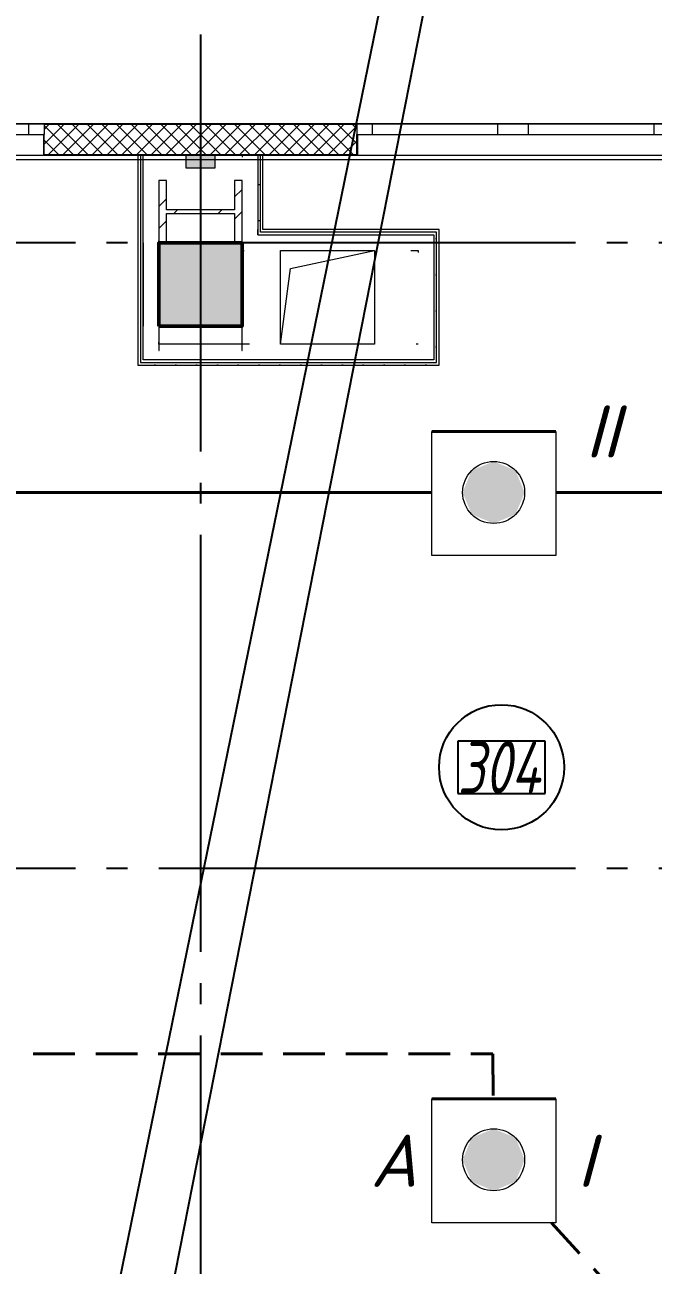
# Model space of a CAD drawing. Header units: millimetres. Extents: x 0 to 1286, y 0 to 420.
# Drawn here: x 449.8 to 479.9, y 320.6 to 380 of the extents above; entities that cross this region are included whole.
import ezdxf

# ---------------------------------------------------------------- set-up
doc = ezdxf.new("R2010")
doc.units = ezdxf.units.MM
for name, pattern in [('JIS_02_2.0', [3, 2, -1]), ('ГОСТ 2.303 5', [24, 20, -1.5, 1, -1.5]), ('СПКБ-0000-000-АР#003$0$Achse', [2300, 0, -800, 1500, 0]), ('СПКБ-0000-000-АР#003$0$Ashe', [300, 200, -100])]:
    doc.linetypes.add(name, pattern=pattern)
for name, color, linetype in [('Viewport1ForCustomObjects_0', 7, 'Continuous'), ('Viewport2ForCustomObjects_0', 7, 'Continuous'), ('Номер помещения', 7, 'Continuous'), ('СПКБ-0000-000-АР#003$0$Колонны новые', 7, 'Continuous'), ('СПКБ-0000-000-АР#003$0$Колонны существующие', 7, 'Continuous'), ('СПКБ-0000-000-АР#003$0$Окна ArchiCAD', 7, 'Continuous'), ('СПКБ-0000-000-АР#003$0$Перекрытие', 7, 'Continuous'), ('СПКБ-0000-000-АР#003$0$Стены', 7, 'Continuous'), ('СПКБ-0000-000-АР#003$0$Фахверк', 7, 'Continuous'), ('Строительные оси', 7, 'Continuous'), ('ЭО_АВАРИЙНОЕ ОСВЕЩЕНИЕ', 7, 'Continuous'), ('ЭО_РАБОЧЕЕ ОСВЕЩЕНИЕ', 7, 'Continuous')]:
    doc.layers.add(name, color=color, linetype=linetype)
for name, color, linetype, lineweight, true_color in [('СПКБ-0000-000-АР#003$0$Колонны новые_Ном._пера__108', 7, 'Continuous', 13, 0xfd8379), ('СПКБ-0000-000-АР#003$0$Колонны существующие_Ном._пера__102', 7, 'Continuous', 13, 0xcccccc), ('СПКБ-0000-000-АР#003$0$Окна ArchiCAD_Ном._пера__68', 7, 'Continuous', 20, 0xfd4435), ('СПКБ-0000-000-АР#003$0$Стены_Ном._пера__68', 7, 'Continuous', 20, 0xfd4435), ('СПКБ-0000-000-АР#003$0$Фахверк_Ном._пера__102', 7, 'Continuous', 13, 0xcccccc)]:
    doc.layers.add(name, color=color, linetype=linetype, lineweight=lineweight, true_color=true_color)
for name, color, linetype, lineweight in [('СПКБ-0000-000-АР#003$0$Колонны новые_Ном._пера__20', 1, 'Continuous', 20), ('СПКБ-0000-000-АР#003$0$Колонны существующие_Ном._пера__141', 7, 'Continuous', 50), ('СПКБ-0000-000-АР#003$0$Окна ArchiCAD_Ном._пера__6', 5, 'Continuous', 9), ('СПКБ-0000-000-АР#003$0$Перекрытие_Ном._пера__1', 7, 'Continuous', 13), ('СПКБ-0000-000-АР#003$0$Стены_Ном._пера__1', 7, 'Continuous', 13), ('СПКБ-0000-000-АР#003$0$Стены_Ном._пера__20', 1, 'Continuous', 20), ('СПКБ-0000-000-АР#003$0$Фахверк_Ном._пера__1', 7, 'Continuous', 13), ('СПКБ-0000-000-АР#003$0$Шахты ОВ_Ном._пера__1', 7, 'Continuous', 13)]:
    doc.layers.add(name, color=color, linetype=linetype, lineweight=lineweight)
doc.styles.add('2.5', font='isocpeui.ttf')
doc.styles.add('CustomTextStyle9', font='isocpeui.ttf', dxfattribs={"width": 0.737479, "height": 2.5})
pattern_1 = [(0, (0, 0), (0, 173.2051), [0, -100]), (0, (50, 86.6), (0, 173.2051), [0, -100])]
pattern_2 = [(45, (0, 0), (-159.099, 159.099), []), (45, (-53.03, 53.03), (-159.099, 159.099), [])]

# ---------------------------------------------------------------- blocks, each defined once
blk = doc.blocks.new('*E601')
at = {"layer": 'Номер помещения', "color": 7, "linetype": 'Continuous', "true_color": 0xffffff}
for p, q in [((136.981, 224.961), (132.781, 224.961)), ((132.781, 224.961), (132.781, 222.461)), ((136.981, 222.461), (136.981, 224.961)), ((132.781, 222.461), (136.981, 222.461)), ((132.781, 222.461), (132.781, 222.461))]:
    blk.add_line(p, q, dxfattribs=at)
at = {"layer": 'Номер помещения', "color": 6, "linetype": 'Continuous'}
blk.add_circle((134.881, 223.711), 3, dxfattribs=at)
at = {"layer": 'Строительные оси', "color": 3, "linetype": 'ГОСТ 2.303 5', "lineweight": 25}
for p, q in [((120.431, 258.857), (120.431, -45.143)), ((186.431, 248.857), (-283.756, 248.857)), ((186.431, 218.857), (-283.756, 218.857))]:
    blk.add_line(p, q, dxfattribs=at)
at = {"layer": 'ЭО_АВАРИЙНОЕ ОСВЕЩЕНИЕ', "color": 1, "linetype": 'JIS_02_2.0', "lineweight": 40}
for p, q in [((46.408, 209.966), (134.459, 209.966)), ((134.459, 209.966), (134.477, 207.816)), ((137.276, 201.866), (161.169, 175.816))]:
    blk.add_line(p, q, dxfattribs=at)
at = {"layer": 'ЭО_АВАРИЙНОЕ ОСВЕЩЕНИЕ', "color": 1, "lineweight": 40}
blk.add_line((131.543, 207.816), (137.493, 207.816), dxfattribs=at)
at = {"layer": 'ЭО_АВАРИЙНОЕ ОСВЕЩЕНИЕ', "color": 7, "lineweight": 0}
for p, q in [((131.543, 201.866), (131.543, 207.816)), ((137.493, 207.816), (137.493, 201.866)), ((137.493, 201.866), (131.543, 201.866))]:
    blk.add_line(p, q, dxfattribs=at)
blk.add_circle((134.501, 204.891), 1.488, dxfattribs=at)
at = {"layer": 'ЭО_АВАРИЙНОЕ ОСВЕЩЕНИЕ', "color": 1, "lineweight": 0}
for points in [[(133.449, 205.943), (133.014, 204.891), (135.989, 204.891)], [(134.501, 206.379), (133.449, 205.943), (135.553, 205.943)], [(133.449, 205.943), (135.553, 205.943), (135.989, 204.891)], [(133.014, 204.891), (133.449, 203.839), (135.553, 203.839)], [(133.014, 204.891), (135.989, 204.891), (135.553, 203.839)], [(133.449, 203.839), (135.553, 203.839), (134.501, 203.404)]]:
    blk.add_solid(points, dxfattribs=at)
at = {"layer": 'ЭО_РАБОЧЕЕ ОСВЕЩЕНИЕ', "color": 5, "lineweight": 40}
for p, q in [((131.543, 239.816), (137.493, 239.816)), ((131.543, 236.891), (108.143, 236.891)), ((137.493, 236.891), (160.894, 236.891))]:
    blk.add_line(p, q, dxfattribs=at)
at = {"layer": 'ЭО_РАБОЧЕЕ ОСВЕЩЕНИЕ', "color": 7, "lineweight": 0}
for p, q in [((131.543, 233.866), (131.543, 239.816)), ((137.493, 239.816), (137.493, 233.866)), ((137.493, 233.866), (131.543, 233.866))]:
    blk.add_line(p, q, dxfattribs=at)
blk.add_circle((134.501, 236.891), 1.488, dxfattribs=at)
at = {"layer": 'ЭО_РАБОЧЕЕ ОСВЕЩЕНИЕ', "color": 5, "lineweight": 0}
for points in [[(133.449, 237.943), (133.014, 236.891), (135.989, 236.891)], [(134.501, 238.379), (133.449, 237.943), (135.553, 237.943)], [(133.449, 237.943), (135.553, 237.943), (135.989, 236.891)], [(133.014, 236.891), (133.449, 235.839), (135.553, 235.839)], [(133.014, 236.891), (135.989, 236.891), (135.553, 235.839)], [(133.449, 235.839), (135.553, 235.839), (134.501, 235.404)]]:
    blk.add_solid(points, dxfattribs=at)
at = {"layer": 'Номер помещения', "color": 7, "linetype": 'Continuous', "style": 'CustomTextStyle9', "width": 0.737479}
blk.add_text('304', height=2.5, dxfattribs=at).set_placement((132.781, 222.461))
blk = doc.blocks.new('СПКБ-0000-000-АР#003$0$Перекрытие_1', base_point=(-24406.7, -2530.3))
at = {"layer": 'СПКБ-0000-000-АР#003$0$Перекрытие_Ном._пера__1', "color": 7, "linetype": 'Continuous', "lineweight": 13, "flags": 128}
blk.add_lwpolyline([(-24406.7, -2530.3), (-24406.7, 18886.6), (-23563.9, 18885.7), (-23563.9, 17144.7), (-22883.9, 17144.7), (-20992.9, 17144.7), (-20022.9, 17144.7), (-20022.9, 20246.7), (-17951.9, 20246.7), (-17956.9, 23688.1), (-17956.9, 25286.1), (17852.7, 25286.1), (17852.7, -2530.3), (5843.1, -2530.3), (243.1, -2530.3)], close=True, dxfattribs=at)
blk = doc.blocks.new('СПКБ-0000-000-АР#003$0$Двустворчатое Окно 19')
at = {"layer": 'СПКБ-0000-000-АР#003$0$Окна ArchiCAD_Ном._пера__6', "color": 5, "linetype": 'Continuous', "lineweight": 9}
for p, q in [((-747, 100), (747, 100)), ((-750, 0), (-675, 0)), ((-675, 0), (-675, -50)), ((-675, 0), (-75, 0)), ((-75, -50), (-75, 0)), ((-75, 0), (0, 0)), ((0, 0), (75, 0)), ((75, 0), (75, -50)), ((75, 0), (675, 0)), ((675, -50), (675, 0)), ((675, 0), (750, 0)), ((-750, -50), (750, -50)), ((-675, -50), (-750, -50)), ((-75, -50), (-675, -50)), ((0, -50), (-75, -50)), ((75, -50), (0, -50)), ((675, -50), (75, -50)), ((750, -50), (675, -50))]:
    blk.add_line(p, q, dxfattribs=at)
at = {"layer": 'СПКБ-0000-000-АР#003$0$Окна ArchiCAD_Ном._пера__68', "color": 20, "linetype": 'Continuous', "lineweight": 20, "true_color": 0xfd4435}
for p, q in [((-750, -47), (-750, 0)), ((750, -47), (750, 0)), ((-750, -50), (-750, -47)), ((750, -50), (750, -47))]:
    blk.add_line(p, q, dxfattribs=at)
blk = doc.blocks.new('СПКБ-0000-000-АР#003$0$Стена_1', base_point=(17892.7, 25306.1))
at = {"layer": 'СПКБ-0000-000-АР#003$0$Стены_Ном._пера__68', "linetype": 'Continuous', "lineweight": 20, "true_color": 0xfd4435}
for points in [[(11290.1, 25306.1), (11293.1, 25306.1), (11293.1, 25309.1), (11293.1, 25406.1), (11290.1, 25406.1)], [(12793.1, 25456.1), (11293.1, 25456.1), (11293.1, 25453.1), (12793.1, 25453.1)], [(12793.1, 25306.1), (12796.1, 25306.1), (12796.1, 25406.1), (12793.1, 25406.1), (12793.1, 25309.1)], [(12793.1, 25309.1), (11293.1, 25309.1), (11293.1, 25306.1), (12793.1, 25306.1)]]:
    blk.add_hatch(color=20, dxfattribs=at).paths.add_polyline_path(points)
h = blk.add_hatch(dxfattribs=at)
h.set_pattern_fill('СЕТКА_5X5_ДИАГОНАЛЬНАЯ', color=20, style=0, pattern_type=2)
h.set_pattern_definition([(45, (0, 0), (-35.35534, 35.35534), []), (135, (0, 0), (35.35534, 35.35534), [])])
h.paths.add_polyline_path([(11293.1, 25309.1), (12793.1, 25309.1), (12793.1, 25406.1), (12793.1, 25453.1), (11293.1, 25453.1), (11293.1, 25406.1)])
at = {"layer": 'СПКБ-0000-000-АР#003$0$Стены_Ном._пера__68', "color": 20, "linetype": 'Continuous', "lineweight": 20, "true_color": 0xfd4435}
for p, q in [((11290.1, 25406.1), (11290.1, 25306.1)), ((11293.1, 25406.1), (11290.1, 25406.1)), ((11293.1, 25456.1), (11293.1, 25453.1)), ((12793.1, 25453.1), (11293.1, 25453.1)), ((11293.1, 25453.1), (11293.1, 25406.1)), ((11293.1, 25309.1), (11293.1, 25406.1)), ((12793.1, 25456.1), (12793.1, 25453.1)), ((12793.1, 25453.1), (12793.1, 25406.1)), ((12793.1, 25406.1), (12796.1, 25406.1)), ((12793.1, 25309.1), (12793.1, 25406.1)), ((12796.1, 25406.1), (12796.1, 25306.1)), ((11293.1, 25306.1), (11290.1, 25306.1)), ((11293.1, 25309.1), (12793.1, 25309.1)), ((12793.1, 25306.1), (12796.1, 25306.1))]:
    blk.add_line(p, q, dxfattribs=at)
at = {"layer": 'СПКБ-0000-000-АР#003$0$Стены_Ном._пера__68', "color": 20, "linetype": 'Continuous', "lineweight": 20, "true_color": 0xfd4435, "flags": 128}
for points in [[(12793.1, 25456.1), (11293.1, 25456.1)], [(11293.1, 25306.1), (12793.1, 25306.1)]]:
    blk.add_lwpolyline(points, dxfattribs=at)
at = {"layer": 'СПКБ-0000-000-АР#003$0$Окна ArchiCAD', "color": 5, "linetype": 'Continuous', "lineweight": 9, "xscale": -1, "zscale": 1000, "rotation": 180}
for p in [(10543.1, 25406.1), (13543.1, 25406.1)]:
    blk.add_blockref('СПКБ-0000-000-АР#003$0$Двустворчатое Окно 19', p, dxfattribs=at)
blk = doc.blocks.new('СПКБ-0000-000-АР#003$0$Стена_206', base_point=(11843.1, 24399.7))
at = {"layer": 'СПКБ-0000-000-АР#003$0$Стены_Ном._пера__20', "linetype": 'Continuous', "lineweight": 20}
h = blk.add_hatch(dxfattribs=at)
h.set_pattern_fill('ШТУКАТУРКА', color=1, style=0, pattern_type=2)
h.set_pattern_definition(pattern_1)
h.paths.add_polyline_path([(11743.1, 25306.1), (11743.1, 24885.7), (11755.1, 24885.7), (11755.1, 25306.1)])
h = blk.add_hatch(dxfattribs=at)
h.set_pattern_fill('ШТУКАТУРКА', color=1, style=0, pattern_type=2)
h.set_pattern_definition(pattern_1)
h.paths.add_polyline_path([(11768.1, 24885.7), (11768.1, 25306.1), (11755.1, 25306.1), (11755.1, 24885.7)])
h = blk.add_hatch(dxfattribs=at)
h.set_pattern_fill('ШТУКАТУРКА', color=1, style=0, pattern_type=2)
h.set_pattern_definition(pattern_1)
h.paths.add_polyline_path([(11743.1, 24885.7), (11743.1, 24485.7), (11755.1, 24485.7), (11755.1, 24885.7)])
h = blk.add_hatch(dxfattribs=at)
h.set_pattern_fill('ШТУКАТУРКА', color=1, style=0, pattern_type=2)
h.set_pattern_definition(pattern_1)
h.paths.add_polyline_path([(11755.1, 24885.7), (11755.1, 24485.7), (11768.1, 24485.7), (11768.1, 24885.7)])
h = blk.add_hatch(dxfattribs=at)
h.set_pattern_fill('ШТУКАТУРКА', color=1, style=0, pattern_type=2)
h.set_pattern_definition(pattern_1)
h.paths.add_polyline_path([(11743.1, 24485.7), (11743.1, 24299.7), (11755.1, 24311.7), (11755.1, 24485.7)])
h = blk.add_hatch(dxfattribs=at)
h.set_pattern_fill('ШТУКАТУРКА', color=1, style=0, pattern_type=2)
h.set_pattern_definition(pattern_1)
h.paths.add_polyline_path([(11768.1, 24324.7), (11768.1, 24485.7), (11755.1, 24485.7), (11755.1, 24311.7)])
at = {"layer": 'СПКБ-0000-000-АР#003$0$Стены_Ном._пера__1', "color": 7, "linetype": 'Continuous', "lineweight": 13, "flags": 128}
blk.add_lwpolyline([(11843.1, 25306.1), (11768.1, 25306.1)], dxfattribs=at)
at = {"layer": 'СПКБ-0000-000-АР#003$0$Стены_Ном._пера__1', "color": 7, "linetype": 'СПКБ-0000-000-АР#003$0$Achse', "lineweight": 13, "flags": 128}
for points in [[(11843.1, 24885.7), (11843.1, 25306.1)], [(11843.1, 24399.7), (11843.1, 24485.7)]]:
    blk.add_lwpolyline(points, dxfattribs=at)
at = {"layer": 'СПКБ-0000-000-АР#003$0$Стены_Ном._пера__20', "color": 1, "linetype": 'Continuous', "lineweight": 20, "flags": 128}
for points in [[(11755.1, 25306.1), (11743.1, 25306.1)], [(11743.1, 25306.1), (11743.1, 24299.7)], [(11768.1, 25306.1), (11755.1, 25306.1)]]:
    blk.add_lwpolyline(points, dxfattribs=at)
at = {"layer": 'СПКБ-0000-000-АР#003$0$Стены_Ном._пера__68', "color": 20, "linetype": 'Continuous', "lineweight": 20, "true_color": 0xfd4435}
for p, q in [((11755.1, 25306.1), (11755.1, 24885.7)), ((11768.1, 24885.7), (11768.1, 25306.1)), ((11755.1, 24885.7), (11755.1, 24485.7)), ((11768.1, 24885.7), (11768.1, 24485.7)), ((11768.1, 24485.7), (11768.1, 24885.7)), ((11755.1, 24485.7), (11755.1, 24311.7)), ((11768.1, 24324.7), (11768.1, 24485.7))]:
    blk.add_line(p, q, dxfattribs=at)
blk = doc.blocks.new('СПКБ-0000-000-АР#003$0$Стена_207', base_point=(12243.1, 24849.7))
at = {"layer": 'СПКБ-0000-000-АР#003$0$Стены_Ном._пера__20', "linetype": 'Continuous', "lineweight": 20}
h = blk.add_hatch(dxfattribs=at)
h.set_pattern_fill('ШТУКАТУРКА', color=1, style=0, pattern_type=2)
h.set_pattern_definition(pattern_1)
h.paths.add_polyline_path([(12318.1, 25306.1), (12318.1, 24949.7), (12331.1, 24949.7), (12331.1, 25306.1)])
h = blk.add_hatch(dxfattribs=at)
h.set_pattern_fill('ШТУКАТУРКА', color=1, style=0, pattern_type=2)
h.set_pattern_definition(pattern_1)
h.paths.add_polyline_path([(12343.1, 24949.7), (12343.1, 25306.1), (12331.1, 25306.1), (12331.1, 24949.7)])
h = blk.add_hatch(dxfattribs=at)
h.set_pattern_fill('ШТУКАТУРКА', color=1, style=0, pattern_type=2)
h.set_pattern_definition(pattern_1)
h.paths.add_polyline_path([(12331.1, 24937.7), (12331.1, 24949.7), (12318.1, 24949.7), (12318.1, 24924.7)])
h = blk.add_hatch(dxfattribs=at)
h.set_pattern_fill('ШТУКАТУРКА', color=1, style=0, pattern_type=2)
h.set_pattern_definition(pattern_1)
h.paths.add_polyline_path([(12343.1, 24949.7), (12331.1, 24949.7), (12331.1, 24937.7)])
at = {"layer": 'СПКБ-0000-000-АР#003$0$Стены_Ном._пера__1', "color": 7, "linetype": 'Continuous', "lineweight": 13, "flags": 128}
blk.add_lwpolyline([(12243.1, 25306.1), (12318.1, 25306.1)], dxfattribs=at)
at = {"layer": 'СПКБ-0000-000-АР#003$0$Стены_Ном._пера__1', "color": 7, "linetype": 'СПКБ-0000-000-АР#003$0$Achse', "lineweight": 13, "flags": 128}
blk.add_lwpolyline([(12243.1, 25306.1), (12243.1, 24885.7)], dxfattribs=at)
at = {"layer": 'СПКБ-0000-000-АР#003$0$Стены_Ном._пера__20', "color": 1, "linetype": 'Continuous', "lineweight": 20, "flags": 128}
for points in [[(12318.1, 25306.1), (12331.1, 25306.1)], [(12331.1, 25306.1), (12343.1, 25306.1)], [(12343.1, 24949.7), (12343.1, 25306.1)]]:
    blk.add_lwpolyline(points, dxfattribs=at)
at = {"layer": 'СПКБ-0000-000-АР#003$0$Стены_Ном._пера__68', "color": 20, "linetype": 'Continuous', "lineweight": 20, "true_color": 0xfd4435}
for p, q in [((12318.1, 25306.1), (12318.1, 24949.7)), ((12331.1, 24949.7), (12331.1, 25306.1)), ((12318.1, 24924.7), (12318.1, 24949.7)), ((12318.1, 24949.7), (12318.1, 24924.7)), ((12331.1, 24937.7), (12331.1, 24949.7))]:
    blk.add_line(p, q, dxfattribs=at)
blk = doc.blocks.new('СПКБ-0000-000-АР#003$0$Стена_208', base_point=(11843.1, 24399.7))
at = {"layer": 'СПКБ-0000-000-АР#003$0$Стены_Ном._пера__20', "linetype": 'Continuous', "lineweight": 20}
h = blk.add_hatch(dxfattribs=at)
h.set_pattern_fill('ШТУКАТУРКА', color=1, style=0, pattern_type=2)
h.set_pattern_definition(pattern_1)
h.paths.add_polyline_path([(11743.1, 24299.7), (13188.6, 24299.7), (13176.6, 24311.7), (11755.1, 24311.7)])
h = blk.add_hatch(dxfattribs=at)
h.set_pattern_fill('ШТУКАТУРКА', color=1, style=0, pattern_type=2)
h.set_pattern_definition(pattern_1)
h.paths.add_polyline_path([(13163.6, 24324.7), (11768.1, 24324.7), (11755.1, 24311.7), (13176.6, 24311.7)])
at = {"layer": 'СПКБ-0000-000-АР#003$0$Стены_Ном._пера__1', "color": 7, "linetype": 'СПКБ-0000-000-АР#003$0$Achse', "lineweight": 13, "flags": 128}
blk.add_lwpolyline([(13088.6, 24399.7), (11843.1, 24399.7)], dxfattribs=at)
at = {"layer": 'СПКБ-0000-000-АР#003$0$Стены_Ном._пера__20', "color": 1, "linetype": 'Continuous', "lineweight": 20, "flags": 128}
blk.add_lwpolyline([(11743.1, 24299.7), (13188.6, 24299.7)], dxfattribs=at)
at = {"layer": 'СПКБ-0000-000-АР#003$0$Стены_Ном._пера__68', "color": 20, "linetype": 'Continuous', "lineweight": 20, "true_color": 0xfd4435}
for p, q in [((11755.1, 24311.7), (13176.6, 24311.7)), ((13163.6, 24324.7), (11768.1, 24324.7))]:
    blk.add_line(p, q, dxfattribs=at)
blk = doc.blocks.new('СПКБ-0000-000-АР#003$0$Стена_209', base_point=(13088.6, 24849.7))
at = {"layer": 'СПКБ-0000-000-АР#003$0$Стены_Ном._пера__20', "linetype": 'Continuous', "lineweight": 20}
h = blk.add_hatch(dxfattribs=at)
h.set_pattern_fill('ШТУКАТУРКА', color=1, style=0, pattern_type=2)
h.set_pattern_definition(pattern_1)
h.paths.add_polyline_path([(12343.1, 24937.7), (12331.1, 24937.7), (12318.1, 24924.7), (12343.1, 24924.7)])
h = blk.add_hatch(dxfattribs=at)
h.set_pattern_fill('ШТУКАТУРКА', color=1, style=0, pattern_type=2)
h.set_pattern_definition(pattern_1)
h.paths.add_polyline_path([(12343.1, 24949.7), (12331.1, 24937.7), (12343.1, 24937.7)])
h = blk.add_hatch(dxfattribs=at)
h.set_pattern_fill('ШТУКАТУРКА', color=1, style=0, pattern_type=2)
h.set_pattern_definition(pattern_1)
h.paths.add_polyline_path([(13188.6, 24949.7), (12343.1, 24949.7), (12343.1, 24937.7), (13176.6, 24937.7)])
h = blk.add_hatch(dxfattribs=at)
h.set_pattern_fill('ШТУКАТУРКА', color=1, style=0, pattern_type=2)
h.set_pattern_definition(pattern_1)
h.paths.add_polyline_path([(12343.1, 24924.7), (13163.6, 24924.7), (13176.6, 24937.7), (12343.1, 24937.7)])
at = {"layer": 'СПКБ-0000-000-АР#003$0$Стены_Ном._пера__1', "color": 7, "linetype": 'СПКБ-0000-000-АР#003$0$Achse', "lineweight": 13, "flags": 128}
blk.add_lwpolyline([(12243.1, 24849.7), (13088.6, 24849.7)], dxfattribs=at)
at = {"layer": 'СПКБ-0000-000-АР#003$0$Стены_Ном._пера__20', "color": 1, "linetype": 'Continuous', "lineweight": 20, "flags": 128}
blk.add_lwpolyline([(13188.6, 24949.7), (12343.1, 24949.7)], dxfattribs=at)
at = {"layer": 'СПКБ-0000-000-АР#003$0$Стены_Ном._пера__68', "color": 20, "linetype": 'Continuous', "lineweight": 20, "true_color": 0xfd4435}
for p, q in [((12318.1, 24924.7), (12343.1, 24924.7)), ((12343.1, 24937.7), (12331.1, 24937.7)), ((13176.6, 24937.7), (12343.1, 24937.7)), ((12343.1, 24924.7), (13163.6, 24924.7))]:
    blk.add_line(p, q, dxfattribs=at)
blk = doc.blocks.new('СПКБ-0000-000-АР#003$0$Стена_210', base_point=(13088.6, 24399.7))
at = {"layer": 'СПКБ-0000-000-АР#003$0$Стены_Ном._пера__20', "linetype": 'Continuous', "lineweight": 20}
h = blk.add_hatch(dxfattribs=at)
h.set_pattern_fill('ШТУКАТУРКА', color=1, style=0, pattern_type=2)
h.set_pattern_definition(pattern_1)
h.paths.add_polyline_path([(13163.6, 24924.7), (13163.6, 24324.7), (13176.6, 24311.7), (13176.6, 24937.7)])
h = blk.add_hatch(dxfattribs=at)
h.set_pattern_fill('ШТУКАТУРКА', color=1, style=0, pattern_type=2)
h.set_pattern_definition(pattern_1)
h.paths.add_polyline_path([(13188.6, 24299.7), (13188.6, 24949.7), (13176.6, 24937.7), (13176.6, 24311.7)])
at = {"layer": 'СПКБ-0000-000-АР#003$0$Стены_Ном._пера__1', "color": 7, "linetype": 'СПКБ-0000-000-АР#003$0$Achse', "lineweight": 13, "flags": 128}
blk.add_lwpolyline([(13088.6, 24849.7), (13088.6, 24399.7)], dxfattribs=at)
at = {"layer": 'СПКБ-0000-000-АР#003$0$Стены_Ном._пера__20', "color": 1, "linetype": 'Continuous', "lineweight": 20, "flags": 128}
blk.add_lwpolyline([(13188.6, 24299.7), (13188.6, 24949.7)], dxfattribs=at)
at = {"layer": 'СПКБ-0000-000-АР#003$0$Стены_Ном._пера__68', "color": 20, "linetype": 'Continuous', "lineweight": 20, "true_color": 0xfd4435}
for p, q in [((13163.6, 24924.7), (13163.6, 24324.7)), ((13176.6, 24311.7), (13176.6, 24937.7))]:
    blk.add_line(p, q, dxfattribs=at)
blk = doc.blocks.new('СПКБ-0000-000-АР#003$0$Колонна_19', base_point=(12043.1, 24685.7))
at = {"layer": 'СПКБ-0000-000-АР#003$0$Колонны существующие_Ном._пера__102', "linetype": 'Continuous', "lineweight": 13, "true_color": 0xcccccc}
blk.add_hatch(color=254, dxfattribs=at).paths.add_polyline_path([(11843.1, 24485.7), (12243.1, 24485.7), (12243.1, 24885.7), (11843.1, 24885.7)])
at = {"layer": 'СПКБ-0000-000-АР#003$0$Колонны существующие_Ном._пера__141', "color": 7, "linetype": 'Continuous', "lineweight": 50, "flags": 128}
blk.add_lwpolyline([(11843.1, 24485.7), (12243.1, 24485.7), (12243.1, 24885.7), (11843.1, 24885.7)], close=True, dxfattribs=at)
blk = doc.blocks.new('СПКБ-0000-000-АР#003$0$Колонна_98', base_point=(12043.1, 25035.7))
at = {"layer": 'СПКБ-0000-000-АР#003$0$Колонны новые_Ном._пера__108', "linetype": 'Continuous', "lineweight": 13, "true_color": 0xfd8379}
h = blk.add_hatch(dxfattribs=at)
h.set_pattern_fill('СТАЛЬ', color=11, style=0, pattern_type=2)
h.set_pattern_definition(pattern_2)
h.paths.add_polyline_path([(12243.1, 25185.7), (12206.5, 25185.7), (12206.5, 25044.5), (11879.8, 25044.5), (11879.8, 25185.7), (11843.1, 25185.7), (11843.1, 24885.7), (11879.8, 24885.7), (11879.8, 25027), (12206.5, 25027), (12206.5, 24885.7), (12243.1, 24885.7)])
at = {"layer": 'СПКБ-0000-000-АР#003$0$Колонны новые_Ном._пера__20', "color": 1, "linetype": 'Continuous', "lineweight": 20}
for p, q in [((11879.8, 25185.7), (11843.1, 25185.7)), ((11843.1, 25185.7), (11843.1, 24885.7)), ((11879.8, 25044.5), (11879.8, 25185.7)), ((12243.1, 25185.7), (12206.5, 25185.7)), ((12206.5, 25185.7), (12206.5, 25044.5)), ((12243.1, 24885.7), (12243.1, 25185.7)), ((12206.5, 25044.5), (11879.8, 25044.5)), ((11879.8, 24885.7), (11879.8, 25027)), ((11879.8, 25027), (12206.5, 25027)), ((12206.5, 25027), (12206.5, 24885.7)), ((11843.1, 24885.7), (11879.8, 24885.7)), ((12206.5, 24885.7), (12243.1, 24885.7))]:
    blk.add_line(p, q, dxfattribs=at)
blk = doc.blocks.new('СПКБ-0000-000-АР#003$0$Колонна_99', base_point=(11843.1, 24428.2))
at = {"layer": 'СПКБ-0000-000-АР#003$0$Колонны новые_Ном._пера__108', "linetype": 'Continuous', "lineweight": 13, "true_color": 0xfd8379}
h = blk.add_hatch(dxfattribs=at)
h.set_pattern_fill('СТАЛЬ', color=11, style=0, pattern_type=2)
h.set_pattern_definition(pattern_2)
h.paths.add_polyline_path([(12243.1, 24369.4), (12243.1, 24482.4), (12243.1, 24484.4), (12241.1, 24484.4), (11845.1, 24484.4), (11843.1, 24484.4), (11843.1, 24482.4), (11843.1, 24369.4), (11845.1, 24369.4), (11845.1, 24482.4), (12241.1, 24482.4), (12241.1, 24369.4)])
at = {"layer": 'СПКБ-0000-000-АР#003$0$Колонны новые_Ном._пера__20', "color": 1, "linetype": 'Continuous', "lineweight": 20}
for p, q in [((11845.1, 24484.4), (11843.1, 24484.4)), ((11843.1, 24484.4), (11843.1, 24482.4)), ((11843.1, 24482.4), (11843.1, 24369.4)), ((12241.1, 24484.4), (11845.1, 24484.4)), ((11845.1, 24369.4), (11845.1, 24482.4)), ((11845.1, 24482.4), (12241.1, 24482.4)), ((12243.1, 24484.4), (12241.1, 24484.4)), ((12241.1, 24482.4), (12241.1, 24369.4)), ((12243.1, 24482.4), (12243.1, 24484.4)), ((12243.1, 24369.4), (12243.1, 24482.4)), ((11843.1, 24369.4), (11845.1, 24369.4)), ((12241.1, 24369.4), (12243.1, 24369.4))]:
    blk.add_line(p, q, dxfattribs=at)
blk = doc.blocks.new('СПКБ-0000-000-АР#003$0$Колонна_145', base_point=(12043.1, 25275.7))
at = {"layer": 'СПКБ-0000-000-АР#003$0$Фахверк_Ном._пера__102', "linetype": 'Continuous', "lineweight": 13, "true_color": 0xcccccc}
blk.add_hatch(color=254, dxfattribs=at).paths.add_polyline_path([(12113.1, 25305.7), (11973.1, 25305.7), (11973.1, 25245.7), (12113.1, 25245.7)])
at = {"layer": 'СПКБ-0000-000-АР#003$0$Фахверк_Ном._пера__1', "color": 7, "linetype": 'Continuous', "lineweight": 13, "flags": 128}
blk.add_lwpolyline([(12113.1, 25305.7), (11973.1, 25305.7), (11973.1, 25245.7), (12113.1, 25245.7)], close=True, dxfattribs=at)
blk = doc.blocks.new('*E600')
at = {"layer": 'СПКБ-0000-000-АР#003$0$Шахты ОВ_Ном._пера__1', "color": 7, "linetype": 'СПКБ-0000-000-АР#003$0$Ashe', "lineweight": 13}
for p, q in [((370.32, 274.47), (374.344, 275.341)), ((369.844, 270.841), (370.32, 274.47))]:
    blk.add_line(p, q, dxfattribs=at)
at = {"layer": 'СПКБ-0000-000-АР#003$0$Шахты ОВ_Ном._пера__1', "color": 7, "linetype": 'СПКБ-0000-000-АР#003$0$Ashe', "lineweight": 13, "flags": 128}
blk.add_lwpolyline([(369.844, 275.341), (374.344, 275.341), (374.344, 270.841), (369.844, 270.841)], close=True, dxfattribs=at)
at = {"layer": 'СПКБ-0000-000-АР#003$0$Колонны новые', "color": 1, "lineweight": 20, "xscale": 0.01, "yscale": 0.01, "zscale": 0.01}
for name, p in [('СПКБ-0000-000-АР#003$0$Колонна_98', (365.999, 277.201)), ('СПКБ-0000-000-АР#003$0$Колонна_99', (363.999, 271.126))]:
    blk.add_blockref(name, p, dxfattribs=at)
at = {"layer": 'СПКБ-0000-000-АР#003$0$Колонны существующие', "color": 7, "lineweight": 50, "xscale": 0.01, "yscale": 0.01, "zscale": 0.01}
blk.add_blockref('СПКБ-0000-000-АР#003$0$Колонна_19', (365.999, 273.701), dxfattribs=at)
at = {"layer": 'СПКБ-0000-000-АР#003$0$Перекрытие', "color": 7, "linetype": 'Continuous', "lineweight": 13, "xscale": 0.01, "yscale": 0.01, "zscale": 0.01}
blk.add_blockref('СПКБ-0000-000-АР#003$0$Перекрытие_1', (1.5, 1.54), dxfattribs=at)
at = {"layer": 'СПКБ-0000-000-АР#003$0$Стены', "color": 20, "lineweight": 20, "true_color": 0xfd4435, "xscale": 0.01, "yscale": 0.01, "zscale": 0.01}
blk.add_blockref('СПКБ-0000-000-АР#003$0$Стена_1', (424.494, 279.905), dxfattribs=at)
at = {"layer": 'СПКБ-0000-000-АР#003$0$Стены', "color": 12, "lineweight": 50, "true_color": 0xdf0000, "xscale": 0.01, "yscale": 0.01, "zscale": 0.01}
for name, p in [('СПКБ-0000-000-АР#003$0$Стена_206', (363.999, 270.841)), ('СПКБ-0000-000-АР#003$0$Стена_207', (367.999, 275.341)), ('СПКБ-0000-000-АР#003$0$Стена_209', (376.454, 275.341)), ('СПКБ-0000-000-АР#003$0$Стена_210', (376.454, 270.841)), ('СПКБ-0000-000-АР#003$0$Стена_208', (363.999, 270.841))]:
    blk.add_blockref(name, p, dxfattribs=at)
at = {"layer": 'СПКБ-0000-000-АР#003$0$Фахверк', "color": 7, "lineweight": 13, "xscale": 0.01, "yscale": 0.01, "zscale": 0.01}
blk.add_blockref('СПКБ-0000-000-АР#003$0$Колонна_145', (365.999, 279.601), dxfattribs=at)
blk = doc.blocks.new('CustomObjectsInViewport1_0')
at = {"layer": 'ЭО_АВАРИЙНОЕ ОСВЕЩЕНИЕ'}
blk.add_line((446.959, 283.912), (467.311, 383.303), dxfattribs=at)
at = {"layer": 'ЭО_РАБОЧЕЕ ОСВЕЩЕНИЕ'}
blk.add_line((449.796, 283.795), (469.427, 383.303), dxfattribs=at)

msp = doc.modelspace()

# ---------------------------------------------------------------- block references
msp.add_blockref('*E600', (92.189, 93.885))
at = {"layer": 'Viewport1ForCustomObjects_0'}
msp.add_blockref('CustomObjectsInViewport1_0', (0, 0), dxfattribs=at)
at = {"layer": 'Viewport2ForCustomObjects_0'}
msp.add_blockref('*E601', (337.756, 120.729), dxfattribs=at)

# ---------------------------------------------------------------- texts
at = {"layer": 'ЭО_АВАРИЙНОЕ ОСВЕЩЕНИЕ', "color": 1, "insert": (467.461, 325.57), "char_height": 2.5, "attachment_point": 5, "style": '2.5'}
msp.add_mtext('А', dxfattribs=at)
at = {"layer": 'ЭО_АВАРИЙНОЕ ОСВЕЩЕНИЕ', "insert": (476.667, 325.57), "char_height": 2.5, "attachment_point": 5, "style": '2.5'}
msp.add_mtext('I', dxfattribs=at)
at = {"layer": 'ЭО_РАБОЧЕЕ ОСВЕЩЕНИЕ', "insert": (477.463, 360.545), "char_height": 2.5, "attachment_point": 5, "style": '2.5'}
msp.add_mtext('II', dxfattribs=at)

doc.saveas('drawing.dxf')
